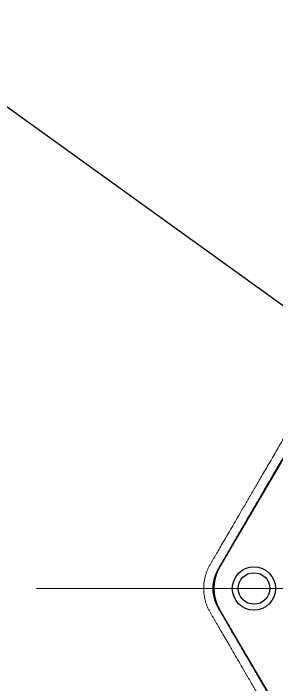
# Model space of a CAD drawing. Header units: millimetres. Extents: x 100 to 940, y 100 to 694.
# Drawn here: x 365.106 to 365.864, y 537.182 to 539.112 of the extents above; entities that cross this region are included whole.
import ezdxf

# ---------------------------------------------------------------- set-up
doc = ezdxf.new("R2010")
doc.units = ezdxf.units.MM
doc.linetypes.add('CENTER', pattern=[2, 1.25, -0.25, 0.25, -0.25])
doc.layers.add('CL', color=1, linetype='CENTER', lineweight=9)
doc.layers.add('OUTLINE', color=6, linetype='Continuous', lineweight=9)

msp = doc.modelspace()

# ---------------------------------------------------------------- linework, layer by layer
at = {"color": 2}
msp.add_line((351.3464, 548.723), (367.0138, 537.4584), dxfattribs=at)
at = {"color": 9, "linetype": 'Continuous'}
for p, q in [((365.6985, 537.517), (365.9102, 537.8782)), ((365.6987, 537.5169), (365.9094, 537.8763)), ((365.9888, 536.9044), (365.6985, 537.3998)), ((365.9891, 536.9046), (365.6987, 537.3999))]:
    msp.add_line(p, q, dxfattribs=at)
at = {"color": 7, "linetype": 'Continuous'}
for radius in [0.0623, 0.0454]:
    msp.add_circle((365.7985, 537.4584), radius, dxfattribs=at)
at = {"color": 9, "linetype": 'Continuous'}
for radius in [0.1159, 0.1156]:
    msp.add_arc((365.7985, 537.4584), radius, 149.6262, 210.3738, dxfattribs=at)
at = {"color": 7, "linetype": 'Continuous'}
for points, start_tangent, end_tangent in [([(365.7004, 537.5216), (365.7066, 537.532), (365.7156, 537.5475), (365.7246, 537.563), (365.7337, 537.5786), (365.7428, 537.5941), (365.7518, 537.6096), (365.7608, 537.6251), (365.7699, 537.6406), (365.7794, 537.6569), (365.7899, 537.6749), (365.8018, 537.6954), (365.8153, 537.7184), (365.83, 537.7437), (365.8458, 537.7708), (365.8622, 537.7989), (365.879, 537.8276), (365.8964, 537.8574), (365.9145, 537.8885)], (0.505567, 0.862787), (0.503519, 0.863984)), ([(365.7015, 537.3935), (365.6986, 537.3985), (365.6929, 537.4087)], (-0.506637, 0.862159), (-0.460658, 0.887578))]:
    msp.add_spline(points, degree=3, dxfattribs=dict(at, start_tangent=start_tangent, end_tangent=end_tangent))
at = {"color": 9, "linetype": 'Continuous'}
for points, start_tangent, end_tangent in [([(365.6929, 537.4087), (365.6903, 537.4139), (365.6845, 537.4304), (365.6813, 537.4476), (365.681, 537.4653), (365.6836, 537.483), (365.6892, 537.5003), (365.6945, 537.5111)], (-0.460658, 0.887578), (0.476711, 0.87906)), ([(365.6945, 537.5111), (365.6974, 537.5164), (365.7004, 537.5216)], (0.476711, 0.87906), (0.505567, 0.862787)), ([(365.9822, 536.9121), (365.9662, 536.9396), (365.9426, 536.9801), (365.9196, 537.0195), (365.8972, 537.0579), (365.8755, 537.0951), (365.8545, 537.1312), (365.8343, 537.1659), (365.8152, 537.1986), (365.798, 537.228), (365.783, 537.2538), (365.7698, 537.2764), (365.7576, 537.2972), (365.7461, 537.3171), (365.7352, 537.3358), (365.7252, 537.3529), (365.7161, 537.3685), (365.7074, 537.3835), (365.7015, 537.3935)], (-0.505982, 0.862544), (-0.506637, 0.862159))]:
    msp.add_spline(points, degree=3, dxfattribs=dict(at, start_tangent=start_tangent, end_tangent=end_tangent))
at = {"layer": 'CL'}
msp.add_line((365.172, 537.4584), (368.5312, 537.4584), dxfattribs=at)
at = {"layer": 'OUTLINE', "start_tangent": (-0.736565, -0.676367), "end_tangent": (0.503695, -0.863882)}
msp.add_spline([(366.1736, 538.2868), (366.1541, 538.2684), (366.0874, 538.1984), (366.0332, 538.1314), (366.01, 538.0992), (365.9891, 538.068), (365.9703, 538.0377), (365.9532, 538.0088), (365.9373, 537.9814), (365.9221, 537.9554), (365.8939, 537.907), (365.8682, 537.863), (365.8448, 537.8229), (365.8235, 537.7863), (365.804, 537.7528), (365.7861, 537.7221), (365.7697, 537.694), (365.7546, 537.6682), (365.7408, 537.6444), (365.728, 537.6226), (365.7162, 537.6024), (365.7054, 537.5839), (365.6956, 537.567), (365.6866, 537.5516), (365.6824, 537.5444), (365.6783, 537.5374), (365.6762, 537.5339), (365.6741, 537.5302), (365.672, 537.5265), (365.6699, 537.5227), (365.6677, 537.5186), (365.6657, 537.5143), (365.6639, 537.51), (365.6621, 537.5056), (365.6592, 537.4966), (365.6568, 537.4874), (365.6541, 537.4688), (365.654, 537.4499), (365.6549, 537.4405), (365.6565, 537.4312), (365.6587, 537.422), (365.6615, 537.4131), (365.6631, 537.4087), (365.6649, 537.4043), (365.6669, 537.4), (365.6691, 537.3957), (365.6712, 537.3917), (365.6733, 537.388), (365.6754, 537.3843), (365.6775, 537.3808), (365.6816, 537.3739), (365.6857, 537.3668), (365.69, 537.3595), (365.6944, 537.3519), (365.7039, 537.3356), (365.7144, 537.3177), (365.7257, 537.2982), (365.738, 537.2771), (365.7513, 537.2543), (365.7656, 537.2298), (365.7811, 537.2033), (365.7978, 537.1746), (365.8158, 537.1438), (365.8352, 537.1105), (365.8561, 537.0746), (365.8787, 537.0359), (365.903, 536.9942)], degree=3, dxfattribs=at)

doc.saveas('drawing.dxf')
